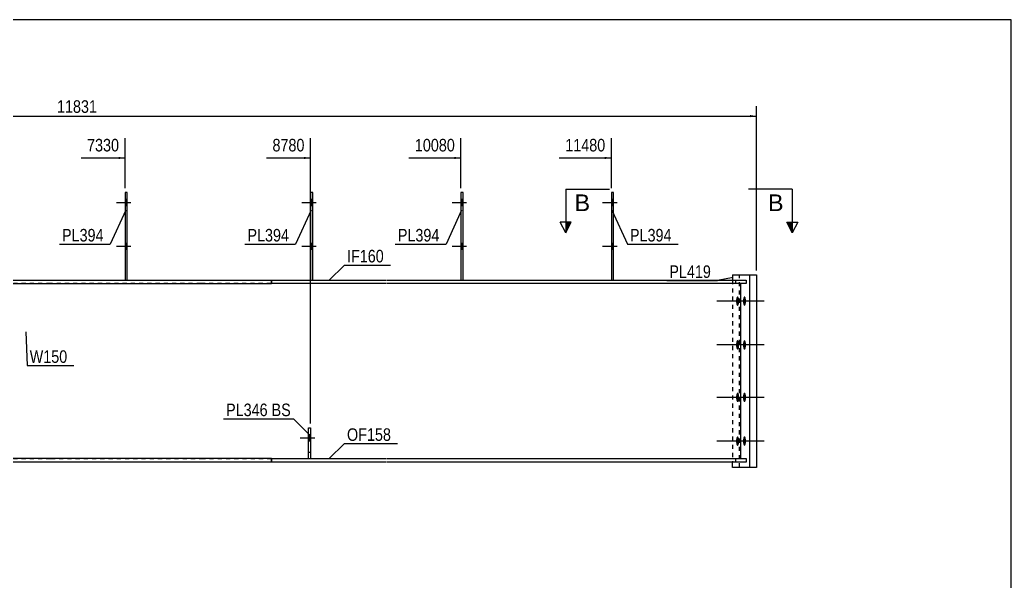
# Model space of a CAD drawing. Header units: millimetres. Extents: x -335 to 67, y -177 to 100.
# Drawn here: x -159.3 to 67.1, y -28 to 100.3 of the extents above; entities that cross this region are included whole.
import ezdxf

# ---------------------------------------------------------------- set-up
doc = ezdxf.new("R2010")
doc.units = ezdxf.units.MM
doc.linetypes.add('DXK_LINE_DOT1', pattern=[1.8814, 0.9407, -0.9407])
doc.linetypes.add('DXK_LINE_DOT2', pattern=[3.9198, 1.9599, -1.9599])
doc.styles.add('Arial', font='ARIAL.TTF', dxfattribs={"height": 0.2})
doc.styles.add('Arial Narrow', font='ARIALN.TTF', dxfattribs={"height": 0.2})

# ---------------------------------------------------------------- blocks, each defined once
blk = doc.blocks.new('Unknown-624482607-1210')
at = {"color": 5, "linetype": 'Continuous'}
for p, q in [((67.07, 100.31), (-332.93, 100.31)), ((67.07, -176.69), (67.07, 100.31))]:
    blk.add_line(p, q, dxfattribs=at)
blk = doc.blocks.new('Part-624482607-1450 - 1262')
at = {"color": 2, "linetype": 'Continuous'}
for p, q in [((-101.9, 0), (-75.65, 0)), ((-101.9, 0), (-101.9, -0.8)), ((-75.55, 0), (-41.3, 0)), ((-41.2, 0), (6.57, 0)), ((6.57, 0), (6.57, -0.8)), ((-75.65, -0.8), (-101.9, -0.8)), ((-41.3, -0.8), (-75.55, -0.8)), ((6.57, -0.8), (-41.2, -0.8))]:
    blk.add_line(p, q, dxfattribs=at)
at = {"color": 7, "linetype": 'DXK_LINE_DOT1'}
blk.add_line((4.19, -0.8), (4.19, 0), dxfattribs=at)
blk = doc.blocks.new('Bolt-624482607-1265 - 1262')
at = {"linetype": 'Continuous'}
for points in [[(-23.75, 57.8), (-23.75, 59.2), (-24.25, 59.2), (-24.25, 57.8)], [(-23.75, 57.8), (-23.75, 59.2), (-24.25, 59.2), (-24.25, 57.8)], [(-23.75, 47.8), (-23.75, 49.2), (-24.25, 49.2), (-24.25, 47.8)], [(-23.75, 47.8), (-23.75, 49.2), (-24.25, 49.2), (-24.25, 47.8)]]:
    blk.add_hatch(color=3, dxfattribs=at).paths.add_polyline_path(points)
at = {"color": 3, "linetype": 'Continuous'}
for p, q in [((-23.75, 59.2), (-24.25, 59.2)), ((-23.75, 59.2), (-24.25, 59.2)), ((-22.95, 58.5), (-26.25, 58.5)), ((-22.95, 58.5), (-26.25, 58.5)), ((-23.75, 57.8), (-24.25, 57.8)), ((-23.75, 57.8), (-24.25, 57.8)), ((-22.95, 48.5), (-26.25, 48.5)), ((-22.95, 48.5), (-26.25, 48.5)), ((-23.75, 49.2), (-24.25, 49.2)), ((-23.75, 49.2), (-24.25, 49.2)), ((-23.75, 47.8), (-24.25, 47.8)), ((-23.75, 47.8), (-24.25, 47.8))]:
    blk.add_line(p, q, dxfattribs=at)
blk = doc.blocks.new('Bolt-624482607-1266 - 1262')
at = {"color": 3, "linetype": 'DXK_LINE_DOT2'}
for p, q in [((-92, 4.7), (-95.3, 4.7)), ((-92.95, 5.4), (-93.45, 5.4)), ((-92.95, 4), (-93.45, 4))]:
    blk.add_line(p, q, dxfattribs=at)
blk = doc.blocks.new('Bolt-624482607-1267 - 1262')
at = {"linetype": 'Continuous'}
blk.add_hatch(color=3, dxfattribs=at).paths.add_polyline_path([(-92.95, 4), (-92.95, 5.4), (-93.45, 5.4), (-93.45, 4)])
at = {"color": 3, "linetype": 'Continuous'}
for p, q in [((-92, 4.7), (-95.3, 4.7)), ((-92.95, 5.4), (-93.45, 5.4)), ((-92.95, 4), (-93.45, 4))]:
    blk.add_line(p, q, dxfattribs=at)
blk = doc.blocks.new('Part-624482607-1395 - 1262')
at = {"color": 2, "linetype": 'Continuous'}
for p, q in [((3.42, 42), (3.42, 40.8)), ((3.42, 42), (8.92, 42)), ((7.34, 42), (7.34, -2)), ((8.92, 42), (8.92, -2)), ((3.42, -2), (3.42, -0.8)), ((8.92, -2), (3.42, -2))]:
    blk.add_line(p, q, dxfattribs=at)
at = {"color": 7, "linetype": 'DXK_LINE_DOT1'}
for p, q in [((3.42, 40.8), (3.42, -0.8)), ((5, -2), (5, 42))]:
    blk.add_line(p, q, dxfattribs=at)
blk = doc.blocks.new('Bolt-624482607-1268 - 1262')
at = {"linetype": 'Continuous'}
for points in [[(-92.45, 57.8), (-92.45, 59.2), (-92.95, 59.2), (-92.95, 57.8)], [(-92.45, 57.8), (-92.45, 59.2), (-92.95, 59.2), (-92.95, 57.8)], [(-92.45, 47.8), (-92.45, 49.2), (-92.95, 49.2), (-92.95, 47.8)], [(-92.45, 47.8), (-92.45, 49.2), (-92.95, 49.2), (-92.95, 47.8)]]:
    blk.add_hatch(color=3, dxfattribs=at).paths.add_polyline_path(points)
at = {"color": 3, "linetype": 'Continuous'}
for p, q in [((-92.45, 59.2), (-92.95, 59.2)), ((-92.45, 59.2), (-92.95, 59.2)), ((-91.65, 58.5), (-94.95, 58.5)), ((-91.65, 58.5), (-94.95, 58.5)), ((-92.45, 57.8), (-92.95, 57.8)), ((-92.45, 57.8), (-92.95, 57.8)), ((-91.65, 48.5), (-94.95, 48.5)), ((-91.65, 48.5), (-94.95, 48.5)), ((-92.45, 49.2), (-92.95, 49.2)), ((-92.45, 49.2), (-92.95, 49.2)), ((-92.45, 47.8), (-92.95, 47.8)), ((-92.45, 47.8), (-92.95, 47.8))]:
    blk.add_line(p, q, dxfattribs=at)
blk = doc.blocks.new('Bolt-624482607-1518 - 1262')
at = {"linetype": 'Continuous'}
for points in [[(4.95, 36), (4.94, 35.77), (4.92, 35.55), (4.88, 35.35), (4.83, 35.18), (4.77, 35.05), (4.7, 34.95), (4.63, 34.91), (4.56, 34.91), (4.48, 34.95), (4.42, 35.05), (4.35, 35.18), (4.3, 35.35), (4.27, 35.55), (4.24, 35.77), (4.24, 36), (4.24, 36.23), (4.27, 36.45), (4.3, 36.65), (4.35, 36.82), (4.42, 36.95), (4.48, 37.05), (4.56, 37.09), (4.63, 37.09), (4.7, 37.05), (4.77, 36.95), (4.83, 36.82), (4.88, 36.65), (4.92, 36.45), (4.94, 36.23)], [(6.51, 36), (6.5, 35.77), (6.48, 35.55), (6.44, 35.35), (6.4, 35.18), (6.34, 35.05), (6.27, 34.95), (6.2, 34.91), (6.13, 34.91), (6.06, 34.95), (5.99, 35.05), (5.93, 35.18), (5.88, 35.35), (5.85, 35.55), (5.83, 35.77), (5.82, 36), (5.83, 36.23), (5.85, 36.45), (5.88, 36.65), (5.93, 36.82), (5.99, 36.95), (6.06, 37.05), (6.13, 37.09), (6.2, 37.09), (6.27, 37.05), (6.34, 36.95), (6.4, 36.82), (6.44, 36.65), (6.48, 36.45), (6.5, 36.23)], [(4.95, 26), (4.94, 25.77), (4.92, 25.55), (4.88, 25.35), (4.83, 25.18), (4.77, 25.05), (4.7, 24.95), (4.63, 24.91), (4.56, 24.91), (4.48, 24.95), (4.42, 25.05), (4.35, 25.18), (4.3, 25.35), (4.27, 25.55), (4.24, 25.77), (4.24, 26), (4.24, 26.23), (4.27, 26.45), (4.3, 26.65), (4.35, 26.82), (4.42, 26.95), (4.48, 27.05), (4.56, 27.09), (4.63, 27.09), (4.7, 27.05), (4.77, 26.95), (4.83, 26.82), (4.88, 26.65), (4.92, 26.45), (4.94, 26.23)], [(6.51, 26), (6.5, 25.77), (6.48, 25.55), (6.44, 25.35), (6.4, 25.18), (6.34, 25.05), (6.27, 24.95), (6.2, 24.91), (6.13, 24.91), (6.06, 24.95), (5.99, 25.05), (5.93, 25.18), (5.88, 25.35), (5.85, 25.55), (5.83, 25.77), (5.82, 26), (5.83, 26.23), (5.85, 26.45), (5.88, 26.65), (5.93, 26.82), (5.99, 26.95), (6.06, 27.05), (6.13, 27.09), (6.2, 27.09), (6.27, 27.05), (6.34, 26.95), (6.4, 26.82), (6.44, 26.65), (6.48, 26.45), (6.5, 26.23)], [(4.95, 14), (4.94, 13.77), (4.92, 13.55), (4.88, 13.35), (4.83, 13.18), (4.77, 13.05), (4.7, 12.95), (4.63, 12.91), (4.56, 12.91), (4.48, 12.95), (4.42, 13.05), (4.35, 13.18), (4.3, 13.35), (4.27, 13.55), (4.24, 13.77), (4.24, 14), (4.24, 14.23), (4.27, 14.45), (4.3, 14.65), (4.35, 14.82), (4.42, 14.95), (4.48, 15.05), (4.56, 15.09), (4.63, 15.09), (4.7, 15.05), (4.77, 14.95), (4.83, 14.82), (4.88, 14.65), (4.92, 14.45), (4.94, 14.23)], [(6.51, 14), (6.5, 13.77), (6.48, 13.55), (6.44, 13.35), (6.4, 13.18), (6.34, 13.05), (6.27, 12.95), (6.2, 12.91), (6.13, 12.91), (6.06, 12.95), (5.99, 13.05), (5.93, 13.18), (5.88, 13.35), (5.85, 13.55), (5.83, 13.77), (5.82, 14), (5.83, 14.23), (5.85, 14.45), (5.88, 14.65), (5.93, 14.82), (5.99, 14.95), (6.06, 15.05), (6.13, 15.09), (6.2, 15.09), (6.27, 15.05), (6.34, 14.95), (6.4, 14.82), (6.44, 14.65), (6.48, 14.45), (6.5, 14.23)], [(4.95, 4), (4.94, 3.77), (4.92, 3.55), (4.88, 3.35), (4.83, 3.18), (4.77, 3.05), (4.7, 2.95), (4.63, 2.91), (4.56, 2.91), (4.48, 2.95), (4.42, 3.05), (4.35, 3.18), (4.3, 3.35), (4.27, 3.55), (4.24, 3.77), (4.24, 4), (4.24, 4.23), (4.27, 4.45), (4.3, 4.65), (4.35, 4.82), (4.42, 4.95), (4.48, 5.05), (4.56, 5.09), (4.63, 5.09), (4.7, 5.05), (4.77, 4.95), (4.83, 4.82), (4.88, 4.65), (4.92, 4.45), (4.94, 4.23)], [(6.51, 4), (6.5, 3.77), (6.48, 3.55), (6.44, 3.35), (6.4, 3.18), (6.34, 3.05), (6.27, 2.95), (6.2, 2.91), (6.13, 2.91), (6.06, 2.95), (5.99, 3.05), (5.93, 3.18), (5.88, 3.35), (5.85, 3.55), (5.83, 3.77), (5.82, 4), (5.83, 4.23), (5.85, 4.45), (5.88, 4.65), (5.93, 4.82), (5.99, 4.95), (6.06, 5.05), (6.13, 5.09), (6.2, 5.09), (6.27, 5.05), (6.34, 4.95), (6.4, 4.82), (6.44, 4.65), (6.48, 4.45), (6.5, 4.23)]]:
    blk.add_hatch(color=3, dxfattribs=at).paths.add_polyline_path(points)
at = {"color": 3, "linetype": 'Continuous'}
for p, q in [((9.08, 36), (-0.15, 36)), ((10.65, 36), (1.42, 36)), ((9.08, 26), (-0.15, 26)), ((10.65, 26), (1.42, 26)), ((9.08, 14), (-0.15, 14)), ((10.65, 14), (1.42, 14)), ((9.08, 4), (-0.15, 4)), ((10.65, 4), (1.42, 4))]:
    blk.add_line(p, q, dxfattribs=at)
blk = doc.blocks.new('Bolt-624482607-1619 - 1262')
at = {"linetype": 'Continuous'}
for points in [[(-134.8, 57.8), (-134.8, 59.2), (-135.3, 59.2), (-135.3, 57.8)], [(-134.8, 57.8), (-134.8, 59.2), (-135.3, 59.2), (-135.3, 57.8)], [(-134.8, 47.8), (-134.8, 49.2), (-135.3, 49.2), (-135.3, 47.8)], [(-134.8, 47.8), (-134.8, 49.2), (-135.3, 49.2), (-135.3, 47.8)]]:
    blk.add_hatch(color=3, dxfattribs=at).paths.add_polyline_path(points)
at = {"color": 3, "linetype": 'Continuous'}
for p, q in [((-134.8, 59.2), (-135.3, 59.2)), ((-134.8, 59.2), (-135.3, 59.2)), ((-134, 58.5), (-137.3, 58.5)), ((-134, 58.5), (-137.3, 58.5)), ((-134.8, 57.8), (-135.3, 57.8)), ((-134.8, 57.8), (-135.3, 57.8)), ((-134, 48.5), (-137.3, 48.5)), ((-134, 48.5), (-137.3, 48.5)), ((-134.8, 49.2), (-135.3, 49.2)), ((-134.8, 49.2), (-135.3, 49.2)), ((-134.8, 47.8), (-135.3, 47.8)), ((-134.8, 47.8), (-135.3, 47.8))]:
    blk.add_line(p, q, dxfattribs=at)
blk = doc.blocks.new('Part-624482607-1417 - 1262')
at = {"color": 2, "linetype": 'Continuous'}
for p, q in [((-198.35, -0.8), (-198.35, 0)), ((-152.35, 0), (-198.35, 0)), ((-118, 0), (-152.25, 0)), ((-101.9, 0), (-117.9, 0)), ((-101.9, -0.8), (-101.9, 0)), ((-152.35, -0.8), (-198.35, -0.8)), ((-118, -0.8), (-152.25, -0.8)), ((-101.9, -0.8), (-117.9, -0.8))]:
    blk.add_line(p, q, dxfattribs=at)
blk = doc.blocks.new('Part-624482607-1613 - 1262')
at = {"color": 2, "linetype": 'Continuous'}
for p, q in [((-198.35, 40.8), (-152.35, 40.8)), ((-198.35, 40.8), (-198.35, 40)), ((-152.25, 40.8), (-118, 40.8)), ((-117.9, 40.8), (-101.9, 40.8)), ((-101.9, 40), (-101.9, 40.8)), ((-198.35, 40), (-152.35, 40)), ((-152.25, 40), (-118, 40)), ((-117.9, 40), (-101.9, 40))]:
    blk.add_line(p, q, dxfattribs=at)
blk = doc.blocks.new('Part-624482607-1472 - 1262')
at = {"color": 2, "linetype": 'Continuous'}
for p, q in [((-168.35, 40), (-168.35, 0)), ((5.35, 0), (5.35, 40))]:
    blk.add_line(p, q, dxfattribs=at)
at = {"color": 7, "linetype": 'DXK_LINE_DOT1'}
for p, q in [((-152.35, 40), (-168.35, 40)), ((-118, 40), (-152.25, 40)), ((-75.65, 40), (-117.9, 40)), ((-41.3, 40), (-75.55, 40)), ((5.35, 40), (-41.2, 40)), ((-168.35, 0), (-152.35, 0)), ((-152.25, 0), (-118, 0)), ((-117.9, 0), (-75.65, 0)), ((-75.55, 0), (-41.3, 0)), ((-41.2, 0), (5.35, 0))]:
    blk.add_line(p, q, dxfattribs=at)
blk = doc.blocks.new('Part-624482607-1559 - 1262')
at = {"color": 2, "linetype": 'Continuous'}
for p, q in [((-93.45, 0), (-93.45, 7)), ((-93.45, 7), (-92.95, 7)), ((-92.95, 7), (-92.95, 0))]:
    blk.add_line(p, q, dxfattribs=at)
at = {"color": 7, "linetype": 'DXK_LINE_DOT1'}
blk.add_line((-93.45, 1.5), (-92.95, 1.5), dxfattribs=at)
blk = doc.blocks.new('Part-624482607-1516 - 1262')
at = {"color": 2, "linetype": 'Continuous'}
for p, q in [((-101.9, 40.8), (-75.65, 40.8)), ((-101.9, 40.8), (-101.9, 40)), ((-75.55, 40.8), (-41.3, 40.8)), ((-41.2, 40.8), (6.57, 40.8)), ((6.57, 40.8), (6.57, 40)), ((-75.65, 40), (-101.9, 40)), ((-41.3, 40), (-75.55, 40)), ((6.57, 40), (-41.2, 40))]:
    blk.add_line(p, q, dxfattribs=at)
at = {"color": 7, "linetype": 'DXK_LINE_DOT1'}
blk.add_line((4.19, 40), (4.19, 40.8), dxfattribs=at)
blk = doc.blocks.new('Part-624482607-1564 - 1262')
at = {"color": 7, "linetype": 'DXK_LINE_DOT1'}
for p, q in [((-93.45, 0), (-93.45, 7)), ((-93.45, 7), (-92.95, 7)), ((-92.95, 7), (-92.95, 0))]:
    blk.add_line(p, q, dxfattribs=at)
blk = doc.blocks.new('Part-624482607-1618 - 1262')
at = {"color": 2, "linetype": 'Continuous'}
for p, q in [((-134.8, 60.8), (-135.3, 60.8)), ((-135.3, 60.8), (-135.3, 40.8)), ((-134.8, 40.8), (-134.8, 60.8))]:
    blk.add_line(p, q, dxfattribs=at)
at = {"color": 7, "linetype": 'DXK_LINE_DOT1'}
blk.add_line((-135.3, 40.8), (-134.8, 40.8), dxfattribs=at)
blk = doc.blocks.new('Part-624482607-1554 - 1262')
at = {"color": 2, "linetype": 'Continuous'}
for p, q in [((-92.45, 60.8), (-92.95, 60.8)), ((-92.95, 60.8), (-92.95, 40.8)), ((-92.45, 40.8), (-92.45, 60.8))]:
    blk.add_line(p, q, dxfattribs=at)
at = {"color": 7, "linetype": 'DXK_LINE_DOT1'}
blk.add_line((-92.95, 40.8), (-92.45, 40.8), dxfattribs=at)
blk = doc.blocks.new('Part-624482607-1569 - 1262')
at = {"color": 2, "linetype": 'Continuous'}
for p, q in [((-23.75, 60.8), (-24.25, 60.8)), ((-24.25, 60.8), (-24.25, 40.8)), ((-23.75, 40.8), (-23.75, 60.8))]:
    blk.add_line(p, q, dxfattribs=at)
at = {"color": 7, "linetype": 'DXK_LINE_DOT1'}
blk.add_line((-24.25, 40.8), (-23.75, 40.8), dxfattribs=at)
blk = doc.blocks.new('Part-624482607-4899 - 1262')
at = {"color": 2, "linetype": 'Continuous'}
for p, q in [((-58.1, 60.8), (-58.6, 60.8)), ((-58.6, 60.8), (-58.6, 40.8)), ((-58.1, 40.8), (-58.1, 60.8))]:
    blk.add_line(p, q, dxfattribs=at)
at = {"color": 7, "linetype": 'DXK_LINE_DOT1'}
blk.add_line((-58.6, 40.8), (-58.1, 40.8), dxfattribs=at)
blk = doc.blocks.new('Bolt-624482607-4900 - 1262')
at = {"linetype": 'Continuous'}
for points in [[(-58.1, 57.8), (-58.1, 59.2), (-58.6, 59.2), (-58.6, 57.8)], [(-58.1, 57.8), (-58.1, 59.2), (-58.6, 59.2), (-58.6, 57.8)], [(-58.1, 47.8), (-58.1, 49.2), (-58.6, 49.2), (-58.6, 47.8)], [(-58.1, 47.8), (-58.1, 49.2), (-58.6, 49.2), (-58.6, 47.8)]]:
    blk.add_hatch(color=3, dxfattribs=at).paths.add_polyline_path(points)
at = {"color": 3, "linetype": 'Continuous'}
for p, q in [((-58.1, 59.2), (-58.6, 59.2)), ((-58.1, 59.2), (-58.6, 59.2)), ((-57.3, 58.5), (-60.6, 58.5)), ((-57.3, 58.5), (-60.6, 58.5)), ((-58.1, 57.8), (-58.6, 57.8)), ((-58.1, 57.8), (-58.6, 57.8)), ((-57.3, 48.5), (-60.6, 48.5)), ((-57.3, 48.5), (-60.6, 48.5)), ((-58.1, 49.2), (-58.6, 49.2)), ((-58.1, 49.2), (-58.6, 49.2)), ((-58.1, 47.8), (-58.6, 47.8)), ((-58.1, 47.8), (-58.6, 47.8))]:
    blk.add_line(p, q, dxfattribs=at)
blk = doc.blocks.new('StraightDimension-624482607-5626 - 1262')
at = {"linetype": 'Continuous'}
blk.add_hatch(color=7, dxfattribs=at).paths.add_polyline_path([(-60.1, 68.98), (-58.6, 68.73), (-60.1, 68.48)])
at = {"color": 7, "linetype": 'Continuous'}
for p, q in [((-58.6, 61.8), (-58.6, 73.23)), ((-70.49, 68.73), (-58.6, 68.73))]:
    blk.add_line(p, q, dxfattribs=at)
at = {"color": 0}
blk.add_wipeout([(-59.38, 69.63), (-59.38, 73.83), (-69.72, 73.83), (-69.72, 69.63)], dxfattribs=at)
at = {"color": 3, "style": 'Arial Narrow'}
blk.add_text('10080', height=2.863, dxfattribs=at).set_placement((-69.12, 70.23))
blk = doc.blocks.new('StraightDimension-624482607-5625 - 1262')
at = {"linetype": 'Continuous'}
blk.add_hatch(color=7, dxfattribs=at).paths.add_polyline_path([(-25.75, 68.98), (-24.25, 68.73), (-25.75, 68.48)])
at = {"color": 7, "linetype": 'Continuous'}
for p, q in [((-24.25, 61.8), (-24.25, 73.23)), ((-36.14, 68.73), (-24.25, 68.73))]:
    blk.add_line(p, q, dxfattribs=at)
at = {"color": 0}
blk.add_wipeout([(-25.03, 69.63), (-25.03, 73.83), (-35.37, 73.83), (-35.37, 69.63)], dxfattribs=at)
at = {"color": 3, "style": 'Arial Narrow'}
blk.add_text('11480', height=2.863, dxfattribs=at).set_placement((-34.77, 70.23))
blk = doc.blocks.new('StraightDimension-624482607-5627 - 1262')
at = {"linetype": 'Continuous'}
blk.add_hatch(color=7, dxfattribs=at).paths.add_polyline_path([(-94.45, 68.98), (-92.95, 68.73), (-94.45, 68.48)])
at = {"color": 7, "linetype": 'Continuous'}
for p, q in [((-92.95, 8), (-92.95, 73.23)), ((-103.01, 68.73), (-92.95, 68.73))]:
    blk.add_line(p, q, dxfattribs=at)
at = {"color": 0}
blk.add_wipeout([(-93.73, 69.63), (-93.73, 73.83), (-102.24, 73.83), (-102.24, 69.63)], dxfattribs=at)
at = {"color": 3, "style": 'Arial Narrow'}
blk.add_text('8780', height=2.863, dxfattribs=at).set_placement((-101.64, 70.23))
blk = doc.blocks.new('StraightDimension-624482607-5628 - 1262')
at = {"linetype": 'Continuous'}
blk.add_hatch(color=7, dxfattribs=at).paths.add_polyline_path([(-136.8, 68.98), (-135.3, 68.73), (-136.8, 68.48)])
at = {"color": 7, "linetype": 'Continuous'}
for p, q in [((-135.3, 61.8), (-135.3, 73.23)), ((-145.36, 68.73), (-135.3, 68.73))]:
    blk.add_line(p, q, dxfattribs=at)
at = {"color": 0}
blk.add_wipeout([(-136.08, 69.63), (-136.08, 73.83), (-144.59, 73.83), (-144.59, 69.63)], dxfattribs=at)
at = {"color": 3, "style": 'Arial Narrow'}
blk.add_text('7330', height=2.863, dxfattribs=at).set_placement((-143.99, 70.23))
blk = doc.blocks.new('StraightDimension-624482607-5716 - 1262')
at = {"linetype": 'Continuous'}
blk.add_hatch(color=7, dxfattribs=at).paths.add_polyline_path([(7.42, 78.55), (8.92, 78.3), (7.42, 78.05)])
at = {"color": 7, "linetype": 'Continuous'}
for p, q in [((8.92, 43), (8.92, 80.55)), ((-301.5, 78.3), (8.92, 78.3))]:
    blk.add_line(p, q, dxfattribs=at)
at = {"color": 0}
blk.add_wipeout([(-141.12, 78.45), (-141.12, 82.65), (-151.46, 82.65), (-151.46, 78.45)], dxfattribs=at)
at = {"color": 3, "style": 'Arial Narrow'}
blk.add_text('11831', height=2.863, dxfattribs=at).set_placement((-150.86, 79.05))
blk = doc.blocks.new('Mark-624482607-1512 - 1262')
at = {"color": 0}
blk.add_wipeout([(-76.21, 44.86), (-76.21, 47.86), (-84.62, 47.86), (-84.62, 44.86)], dxfattribs=at)
blk.add_wipeout([(-76.21, 44.86), (-76.21, 47.86), (-84.62, 47.86), (-84.62, 44.86)], dxfattribs=at)
at = {"color": 7, "linetype": 'Continuous'}
for p, q in [((-88.75, 40.72), (-85.22, 44.26)), ((-85.22, 44.26), (-74.71, 44.26))]:
    blk.add_line(p, q, dxfattribs=at)
at = {"color": 3, "style": 'Arial Narrow'}
blk.add_text('IF160', height=2.863, dxfattribs=at).set_placement((-84.62, 44.86))
blk = doc.blocks.new('Mark-624482607-1391 - 1262')
at = {"color": 7, "linetype": 'Continuous'}
blk.add_line((3.54, 41.38), (0, 40.71), dxfattribs=at)
at = {"color": 0}
blk.add_wipeout([(-1.5, 41.31), (-1.5, 44.31), (-11, 44.31), (-11, 41.31)], dxfattribs=at)
blk.add_wipeout([(-1.5, 41.31), (-1.5, 44.31), (-11, 44.31), (-11, 41.31)], dxfattribs=at)
at = {"color": 7, "linetype": 'Continuous'}
blk.add_line((-11.6, 40.71), (0, 40.71), dxfattribs=at)
at = {"color": 3, "style": 'Arial Narrow'}
blk.add_text('PL419', height=2.863, dxfattribs=at).set_placement((-11, 41.31))
blk = doc.blocks.new('SectionMark-624482607-1831 - 1262')
at = {"linetype": 'Continuous'}
for points in [[(-34.66, 54.08), (-33.41, 54.08), (-34.66, 51.58)], [(15.83, 54.08), (17.08, 54.08), (17.08, 51.58)]]:
    blk.add_hatch(color=30, dxfattribs=at).paths.add_polyline_path(points)
at = {"color": 30, "linetype": 'Continuous'}
for p, q in [((-34.66, 61.58), (-34.66, 51.58)), ((17.08, 61.58), (17.08, 51.58)), ((-34.66, 51.58), (-35.91, 54.08)), ((-33.41, 54.08), (-35.91, 54.08)), ((-34.66, 51.58), (-33.41, 54.08)), ((15.83, 54.08), (18.33, 54.08)), ((17.08, 51.58), (15.83, 54.08)), ((18.33, 54.08), (17.08, 51.58))]:
    blk.add_line(p, q, dxfattribs=at)
at = {"color": 0, "linetype": 'Continuous'}
for points in [[(-29.1, 56.58), (-29.1, 60.58), (-32.66, 60.58), (-32.66, 56.58)], [(15.08, 56.58), (15.08, 60.58), (11.52, 60.58), (11.52, 56.58)]]:
    blk.add_wipeout(points, dxfattribs=at)
at = {"color": 30, "linetype": 'Continuous'}
for p, q in [((-34.66, 61.58), (-24.66, 61.58)), ((17.08, 61.58), (7.08, 61.58))]:
    blk.add_line(p, q, dxfattribs=at)
at = {"color": 96, "linetype": 'Continuous', "style": 'Arial'}
for p in [(-32.66, 56.58), (11.52, 56.58)]:
    blk.add_text('B', height=3.82, dxfattribs=at).set_placement(p)
blk = doc.blocks.new('Mark-624482607-1468 - 1262')
at = {"color": 0}
blk.add_wipeout([(-148.5, 21.89), (-148.5, 24.89), (-157.09, 24.89), (-157.09, 21.89)], dxfattribs=at)
blk.add_wipeout([(-148.5, 21.89), (-148.5, 24.89), (-157.09, 24.89), (-157.09, 21.89)], dxfattribs=at)
at = {"color": 7, "linetype": 'Continuous'}
for p, q in [((-157.99, 29.02), (-157.69, 21.29)), ((-157.69, 21.29), (-147, 21.29))]:
    blk.add_line(p, q, dxfattribs=at)
at = {"color": 3, "style": 'Arial Narrow'}
blk.add_text('W150', height=2.863, dxfattribs=at).set_placement((-157.09, 21.89))
blk = doc.blocks.new('Mark-624482607-1614 - 1262')
at = {"color": 7, "linetype": 'Continuous'}
blk.add_line((-135.17, 56.77), (-138.71, 49.04), dxfattribs=at)
at = {"color": 0}
blk.add_wipeout([(-140.21, 49.64), (-140.21, 52.64), (-149.71, 52.64), (-149.71, 49.64)], dxfattribs=at)
blk.add_wipeout([(-140.21, 49.64), (-140.21, 52.64), (-149.71, 52.64), (-149.71, 49.64)], dxfattribs=at)
at = {"color": 7, "linetype": 'Continuous'}
blk.add_line((-150.31, 49.04), (-138.71, 49.04), dxfattribs=at)
at = {"color": 3, "style": 'Arial Narrow'}
blk.add_text('PL394', height=2.863, dxfattribs=at).set_placement((-149.71, 49.64))
blk = doc.blocks.new('Mark-624482607-1550 - 1262')
at = {"color": 7, "linetype": 'Continuous'}
blk.add_line((-92.82, 56.77), (-96.36, 49.04), dxfattribs=at)
at = {"color": 0}
blk.add_wipeout([(-97.86, 49.64), (-97.86, 52.64), (-107.36, 52.64), (-107.36, 49.64)], dxfattribs=at)
blk.add_wipeout([(-97.86, 49.64), (-97.86, 52.64), (-107.36, 52.64), (-107.36, 49.64)], dxfattribs=at)
at = {"color": 7, "linetype": 'Continuous'}
blk.add_line((-107.96, 49.04), (-96.36, 49.04), dxfattribs=at)
at = {"color": 3, "style": 'Arial Narrow'}
blk.add_text('PL394', height=2.863, dxfattribs=at).set_placement((-107.36, 49.64))
blk = doc.blocks.new('Mark-624482607-1565 - 1262')
at = {"color": 0}
blk.add_wipeout([(-10.48, 49.64), (-10.48, 52.64), (-19.99, 52.64), (-19.99, 49.64)], dxfattribs=at)
blk.add_wipeout([(-10.48, 49.64), (-10.48, 52.64), (-19.99, 52.64), (-19.99, 49.64)], dxfattribs=at)
at = {"color": 7, "linetype": 'Continuous'}
for p, q in [((-24.12, 56.77), (-20.59, 49.04)), ((-20.59, 49.04), (-8.98, 49.04))]:
    blk.add_line(p, q, dxfattribs=at)
at = {"color": 3, "style": 'Arial Narrow'}
blk.add_text('PL394', height=2.863, dxfattribs=at).set_placement((-19.99, 49.64))
blk = doc.blocks.new('MarkSet-624482607-1852 - 1262')
at = {"color": 0}
blk.add_wipeout([(-102.74, 9.71), (-102.74, 12.71), (-112.24, 12.71), (-112.24, 9.71)], dxfattribs=at)
blk.add_wipeout([(-102.74, 9.71), (-102.74, 12.71), (-112.24, 12.71), (-112.24, 9.71)], dxfattribs=at)
blk.add_wipeout([(-97.46, 9.71), (-97.46, 12.71), (-101.84, 12.71), (-101.84, 9.71)], dxfattribs=at)
blk.add_wipeout([(-97.46, 9.71), (-97.46, 12.71), (-101.84, 12.71), (-101.84, 9.71)], dxfattribs=at)
at = {"color": 7, "linetype": 'Continuous'}
for p in [(-112.84, 9.11), (-93.32, 5.57)]:
    blk.add_line(p, (-96.86, 9.11), dxfattribs=at)
at = {"color": 3, "style": 'Arial Narrow'}
for s, p in [('PL346', (-112.24, 9.71)), ('BS', (-101.84, 9.71))]:
    blk.add_text(s, height=2.863, dxfattribs=at).set_placement(p)
blk = doc.blocks.new('Mark-624482607-3727 - 1262')
at = {"color": 0}
blk.add_wipeout([(-74.57, 4.06), (-74.57, 7.06), (-84.62, 7.06), (-84.62, 4.06)], dxfattribs=at)
blk.add_wipeout([(-74.57, 4.06), (-74.57, 7.06), (-84.62, 7.06), (-84.62, 4.06)], dxfattribs=at)
at = {"color": 7, "linetype": 'Continuous'}
for p, q in [((-88.75, -0.08), (-85.22, 3.46)), ((-85.22, 3.46), (-73.07, 3.46))]:
    blk.add_line(p, q, dxfattribs=at)
at = {"color": 3, "style": 'Arial Narrow'}
blk.add_text('OF158', height=2.863, dxfattribs=at).set_placement((-84.62, 4.06))
blk = doc.blocks.new('Mark-624482607-4925 - 1262')
at = {"color": 7, "linetype": 'Continuous'}
blk.add_line((-58.47, 56.77), (-62.01, 49.04), dxfattribs=at)
at = {"color": 0}
blk.add_wipeout([(-63.51, 49.64), (-63.51, 52.64), (-73.01, 52.64), (-73.01, 49.64)], dxfattribs=at)
blk.add_wipeout([(-63.51, 49.64), (-63.51, 52.64), (-73.01, 52.64), (-73.01, 49.64)], dxfattribs=at)
at = {"color": 7, "linetype": 'Continuous'}
blk.add_line((-73.61, 49.04), (-62.01, 49.04), dxfattribs=at)
at = {"color": 3, "style": 'Arial Narrow'}
blk.add_text('PL394', height=2.863, dxfattribs=at).set_placement((-73.01, 49.64))

msp = doc.modelspace()

# ---------------------------------------------------------------- block references
for name in ['Unknown-624482607-1210', 'Bolt-624482607-1619 - 1262', 'Part-624482607-1618 - 1262', 'Bolt-624482607-1268 - 1262', 'Part-624482607-1554 - 1262', 'Bolt-624482607-4900 - 1262', 'Part-624482607-4899 - 1262', 'Bolt-624482607-1265 - 1262', 'Part-624482607-1569 - 1262', 'Part-624482607-1613 - 1262', 'Part-624482607-1516 - 1262', 'Part-624482607-1395 - 1262', 'Part-624482607-1472 - 1262', 'Bolt-624482607-1518 - 1262', 'Part-624482607-1559 - 1262', 'Part-624482607-1564 - 1262', 'Bolt-624482607-1266 - 1262', 'Bolt-624482607-1267 - 1262', 'Part-624482607-1417 - 1262', 'Part-624482607-1450 - 1262']:
    msp.add_blockref(name, (0, 0))

# ---------------------------------------------------------------- next in the draw order: block references
for name in ['StraightDimension-624482607-5628 - 1262', 'StraightDimension-624482607-5627 - 1262', 'StraightDimension-624482607-5626 - 1262', 'StraightDimension-624482607-5625 - 1262', 'Mark-624482607-1468 - 1262', 'Mark-624482607-3727 - 1262']:
    msp.add_blockref(name, (0, 0))

# ---------------------------------------------------------------- next in the draw order: block references
for name in ['StraightDimension-624482607-5716 - 1262', 'MarkSet-624482607-1852 - 1262']:
    msp.add_blockref(name, (0, 0))

# ---------------------------------------------------------------- next in the draw order: block references
for name in ['SectionMark-624482607-1831 - 1262', 'Mark-624482607-1614 - 1262', 'Mark-624482607-1550 - 1262', 'Mark-624482607-4925 - 1262', 'Mark-624482607-1512 - 1262', 'Mark-624482607-1391 - 1262']:
    msp.add_blockref(name, (0, 0))

# ---------------------------------------------------------------- next in the draw order: block references
msp.add_blockref('Mark-624482607-1565 - 1262', (0, 0))

doc.saveas('drawing.dxf')
